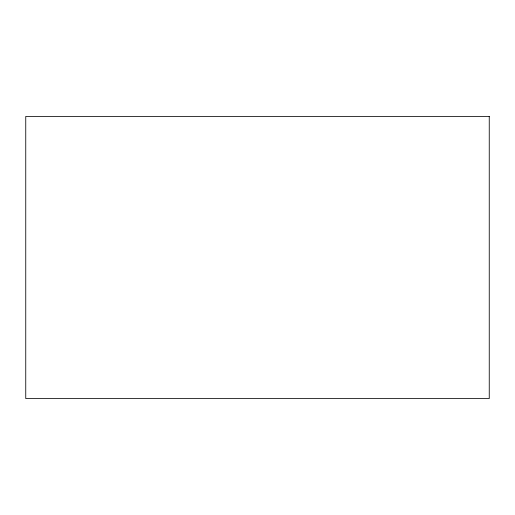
<?xml version="1.0" encoding="UTF-8"?>
<svg xmlns="http://www.w3.org/2000/svg" width="515" height="515" viewBox="0 0 515 515"><rect width="100%" height="100%" fill="white"/><g stroke="black" fill="none" stroke-linecap="round" stroke-linejoin="round"><path stroke-width="0.77" d="M489.25 116.435L25.75 116.435L25.75 398.565L489.25 398.565L489.25 116.435"/></g></svg>
